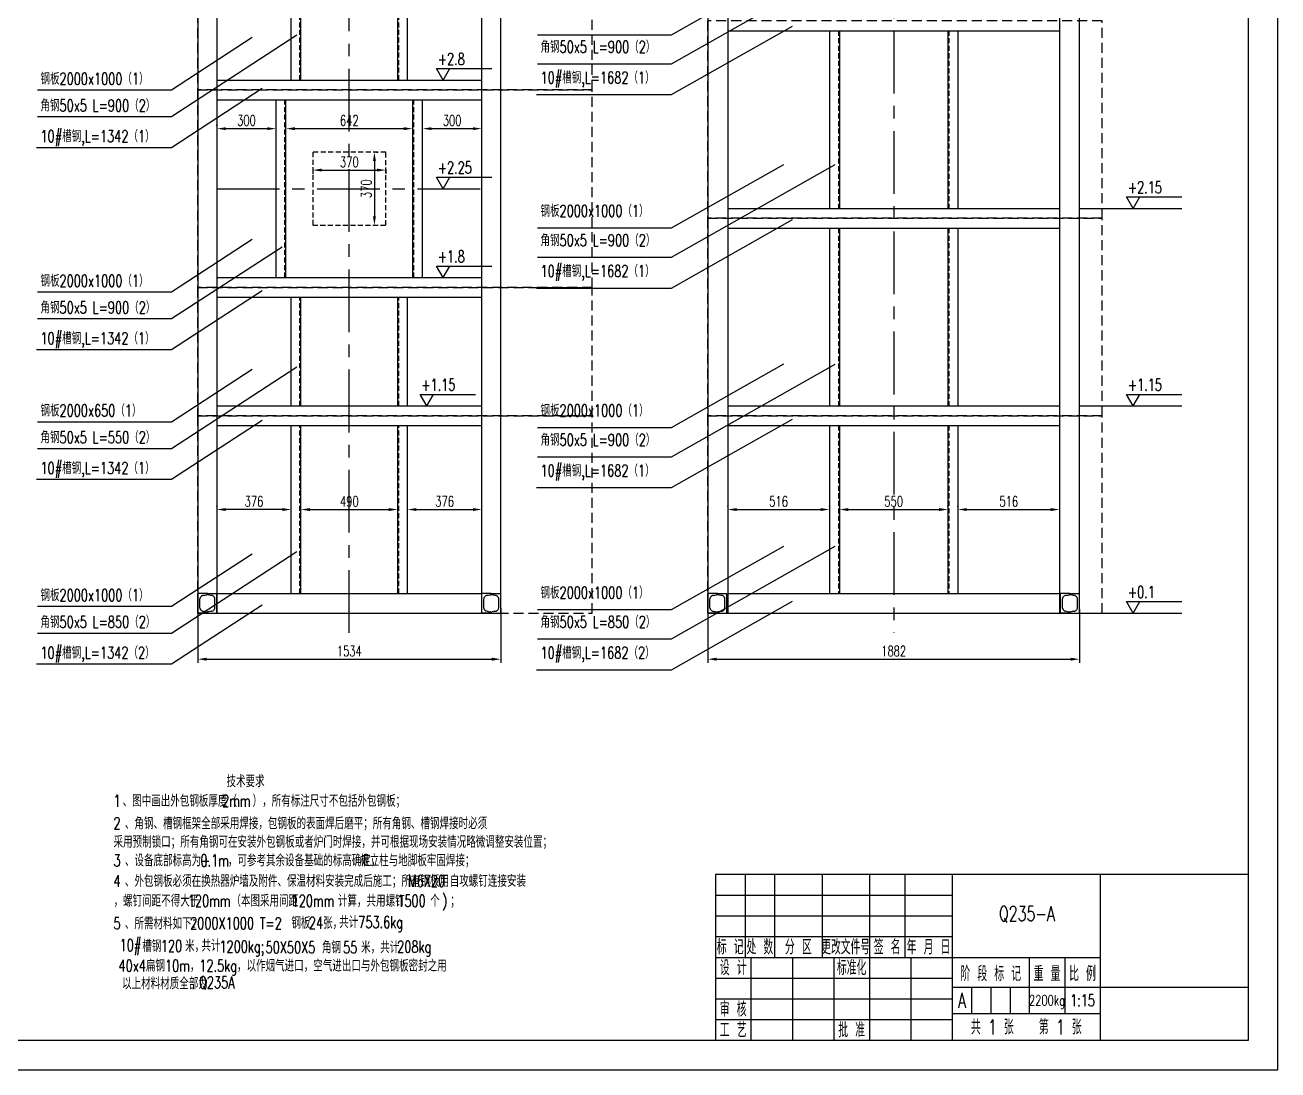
# Model space of a CAD drawing. Extents: x 27542 to 56237, y 49523 to 60382.
# Drawn here: x 49889 to 56237, y 49523 to 54815 of the extents above; entities that cross this region are included whole.
import ezdxf
from ezdxf.enums import TextEntityAlignment as Align

# ---------------------------------------------------------------- set-up
doc = ezdxf.new("R2010")
doc.units = 0
doc.header["$LTSCALE"] = 2
doc.header["$PDMODE"] = 2
doc.linetypes.add('CENTER', pattern=[50.8, 31.75, -6.35, 6.35, -6.35])
doc.linetypes.add('DASHED', pattern=[19.05, 12.7, -6.35])
doc.layers.get('0').update_dxf_attribs({"linetype": 'CONTINUOUS'})
doc.layers.get('DEFPOINTS').update_dxf_attribs({"linetype": 'CONTINUOUS'})
for name, color, linetype in [('2虚线', 2, 'DASHED'), ('3中心线', 1, 'CENTER'), ('5文字标注', 4, 'CONTINUOUS'), ('6剖面线', 6, 'CONTINUOUS'), ('钢板', 5, 'DASHED')]:
    doc.layers.add(name, color=color, linetype=linetype)
doc.styles.add('ABO', font='simplex.shx', dxfattribs={"width": 0.7, "bigfont": 'hzdx.shx'})
doc.dimstyles.new('1-15', dxfattribs={"dimscale": 15, "dimtxt": 3.5, "dimasz": 3, "dimexe": 1.25, "dimexo": 1, "dimgap": 1, "dimtad": 1, "dimdec": 1, "dimdsep": 46, "dimtxsty": 'ABO', "dimcen": 2.5, "dimadec": 1, "dimazin": 0, "dimtfac": 1, "dimtdec": 1, "dimtmove": 0, "dimatfit": 3, "dimfxl": 0, "dimarcsym": 0})

# ---------------------------------------------------------------- blocks, each defined once
blk = doc.blocks.new('*D160')
at = {"layer": '5文字标注', "color": 0, "lineweight": -2}
for p, q in [((50765.3, 51854.4), (50765.3, 51584.3)), ((52299.3, 51861.6), (52299.3, 51584.3)), ((50810.3, 51603.1), (52254.3, 51603.1))]:
    blk.add_line(p, q, dxfattribs=at)
at = {"layer": '5文字标注', "color": 0}
for points in [[(50810.3, 51610.6), (50810.3, 51595.6), (50765.3, 51603.1)], [(52254.3, 51610.6), (52254.3, 51595.6), (52299.3, 51603.1)]]:
    blk.add_solid(points, dxfattribs=at)
at = {"layer": 'DEFPOINTS', "color": 0}
for p in [(50765.3, 51869.4), (52299.3, 51876.6), (52299.3, 51603.1)]:
    blk.add_point(p, dxfattribs=at)
at = {"layer": '5文字标注', "color": 0, "insert": (51532.3, 51644.3), "char_height": 52.5, "attachment_point": 5, "style": 'ABO'}
blk.add_mtext('1534', dxfattribs=at)
blk = doc.blocks.new('*D161')
at = {"layer": '5文字标注', "color": 0, "lineweight": -2}
for p, q in [((50861.3, 52376.1), (50861.3, 52379.8)), ((51237.3, 52376.1), (51237.3, 52379.8)), ((51192.3, 52361.1), (50906.3, 52361.1))]:
    blk.add_line(p, q, dxfattribs=at)
at = {"layer": '5文字标注', "color": 0}
for points in [[(50906.3, 52368.6), (50906.3, 52353.6), (50861.3, 52361.1)], [(51192.3, 52368.6), (51192.3, 52353.6), (51237.3, 52361.1)]]:
    blk.add_solid(points, dxfattribs=at)
at = {"layer": 'DEFPOINTS', "color": 0}
for p in [(50861.3, 52361.1), (50861.3, 52361.1), (51237.3, 52361.1)]:
    blk.add_point(p, dxfattribs=at)
at = {"layer": '5文字标注', "color": 0, "insert": (51049.3, 52402.3), "char_height": 52.5, "attachment_point": 5, "style": 'ABO'}
blk.add_mtext('376', dxfattribs=at)
blk = doc.blocks.new('*D162')
at = {"layer": '5文字标注', "color": 0, "lineweight": -2}
for p, q in [((51287.3, 52376.1), (51287.3, 52379.8)), ((51777.3, 52376.1), (51777.3, 52379.8)), ((51332.3, 52361.1), (51732.3, 52361.1))]:
    blk.add_line(p, q, dxfattribs=at)
at = {"layer": '5文字标注', "color": 0}
for points in [[(51332.3, 52368.6), (51332.3, 52353.6), (51287.3, 52361.1)], [(51732.3, 52368.6), (51732.3, 52353.6), (51777.3, 52361.1)]]:
    blk.add_solid(points, dxfattribs=at)
at = {"layer": 'DEFPOINTS', "color": 0}
for p in [(51287.3, 52361.1), (51777.3, 52361.1), (51777.3, 52361.1)]:
    blk.add_point(p, dxfattribs=at)
at = {"layer": '5文字标注', "color": 0, "insert": (51532.3, 52402.3), "char_height": 52.5, "attachment_point": 5, "style": 'ABO'}
blk.add_mtext('490', dxfattribs=at)
blk = doc.blocks.new('*D163')
at = {"layer": '5文字标注', "color": 0, "lineweight": -2}
for p, q in [((51827.3, 52376.1), (51827.3, 52379.8)), ((52203.3, 52376.1), (52203.3, 52379.8)), ((51872.3, 52361.1), (52158.3, 52361.1))]:
    blk.add_line(p, q, dxfattribs=at)
at = {"layer": '5文字标注', "color": 0}
for points in [[(51872.3, 52368.6), (51872.3, 52353.6), (51827.3, 52361.1)], [(52158.3, 52368.6), (52158.3, 52353.6), (52203.3, 52361.1)]]:
    blk.add_solid(points, dxfattribs=at)
at = {"layer": 'DEFPOINTS', "color": 0}
for p in [(51827.3, 52361.1), (52203.3, 52361.1), (52203.3, 52361.1)]:
    blk.add_point(p, dxfattribs=at)
at = {"layer": '5文字标注', "color": 0, "insert": (52015.3, 52402.3), "char_height": 52.5, "attachment_point": 5, "style": 'ABO'}
blk.add_mtext('376', dxfattribs=at)
blk = doc.blocks.new('*D164')
at = {"layer": '5文字标注', "color": 0, "lineweight": -2}
for p, q in [((50861.3, 54305.2), (50861.3, 54309)), ((50906.3, 54290.2), (51116.3, 54290.2)), ((51161.3, 54305.2), (51161.3, 54309))]:
    blk.add_line(p, q, dxfattribs=at)
at = {"layer": '5文字标注', "color": 0}
for points in [[(50906.3, 54297.7), (50906.3, 54282.7), (50861.3, 54290.2)], [(51116.3, 54297.7), (51116.3, 54282.7), (51161.3, 54290.2)]]:
    blk.add_solid(points, dxfattribs=at)
at = {"layer": 'DEFPOINTS', "color": 0}
for p in [(50861.3, 54290.2), (51161.3, 54290.2), (51161.3, 54290.2)]:
    blk.add_point(p, dxfattribs=at)
at = {"layer": '5文字标注', "color": 0, "insert": (51011.3, 54331.5), "char_height": 52.5, "attachment_point": 5, "style": 'ABO'}
blk.add_mtext('300', dxfattribs=at)
blk = doc.blocks.new('*D165')
at = {"layer": '5文字标注', "color": 0, "lineweight": -2}
for p, q in [((51211.3, 54305.2), (51211.3, 54309)), ((51256.3, 54290.2), (51808.3, 54290.2)), ((51853.3, 54305.2), (51853.3, 54309))]:
    blk.add_line(p, q, dxfattribs=at)
at = {"layer": '5文字标注', "color": 0}
for points in [[(51256.3, 54297.7), (51256.3, 54282.7), (51211.3, 54290.2)], [(51808.3, 54297.7), (51808.3, 54282.7), (51853.3, 54290.2)]]:
    blk.add_solid(points, dxfattribs=at)
at = {"layer": 'DEFPOINTS', "color": 0}
for p in [(51211.3, 54290.2), (51853.3, 54290.2), (51853.3, 54290.2)]:
    blk.add_point(p, dxfattribs=at)
at = {"layer": '5文字标注', "color": 0, "insert": (51532.3, 54331.5), "char_height": 52.5, "attachment_point": 5, "style": 'ABO'}
blk.add_mtext('642', dxfattribs=at)
blk = doc.blocks.new('*D166')
at = {"layer": '5文字标注', "color": 0, "lineweight": -2}
for p, q in [((51903.3, 54305.2), (51903.3, 54309)), ((51948.3, 54290.2), (52158.3, 54290.2)), ((52203.3, 54305.2), (52203.3, 54309))]:
    blk.add_line(p, q, dxfattribs=at)
at = {"layer": '5文字标注', "color": 0}
for points in [[(51948.3, 54297.7), (51948.3, 54282.7), (51903.3, 54290.2)], [(52158.3, 54297.7), (52158.3, 54282.7), (52203.3, 54290.2)]]:
    blk.add_solid(points, dxfattribs=at)
at = {"layer": 'DEFPOINTS', "color": 0}
for p in [(51903.3, 54290.2), (52203.3, 54290.2), (52203.3, 54290.2)]:
    blk.add_point(p, dxfattribs=at)
at = {"layer": '5文字标注', "color": 0, "insert": (52053.3, 54331.5), "char_height": 52.5, "attachment_point": 5, "style": 'ABO'}
blk.add_mtext('300', dxfattribs=at)
blk = doc.blocks.new('*D167')
at = {"layer": '5文字标注', "color": 0, "lineweight": -2}
for p, q in [((53349.3, 51848.5), (53349.3, 51584.3)), ((55231.3, 51856.2), (55231.3, 51584.3)), ((53394.3, 51603.1), (55186.3, 51603.1))]:
    blk.add_line(p, q, dxfattribs=at)
at = {"layer": '5文字标注', "color": 0}
for points in [[(53394.3, 51610.6), (53394.3, 51595.6), (53349.3, 51603.1)], [(55186.3, 51610.6), (55186.3, 51595.6), (55231.3, 51603.1)]]:
    blk.add_solid(points, dxfattribs=at)
at = {"layer": 'DEFPOINTS', "color": 0}
for p in [(53349.3, 51863.5), (55231.3, 51871.2), (55231.3, 51603.1)]:
    blk.add_point(p, dxfattribs=at)
at = {"layer": '5文字标注', "color": 0, "insert": (54290.3, 51644.3), "char_height": 52.5, "attachment_point": 5, "style": 'ABO'}
blk.add_mtext('1882', dxfattribs=at)
blk = doc.blocks.new('*D173')
at = {"layer": '5文字标注', "color": 0, "lineweight": -2}
for p, q in [((53449.3, 52376.1), (53449.3, 52379.8)), ((53965.3, 52376.1), (53965.3, 52379.8)), ((53494.3, 52361.1), (53920.3, 52361.1))]:
    blk.add_line(p, q, dxfattribs=at)
at = {"layer": '5文字标注', "color": 0}
for points in [[(53494.3, 52368.6), (53494.3, 52353.6), (53449.3, 52361.1)], [(53920.3, 52368.6), (53920.3, 52353.6), (53965.3, 52361.1)]]:
    blk.add_solid(points, dxfattribs=at)
at = {"layer": 'DEFPOINTS', "color": 0}
for p in [(53449.3, 52361.1), (53965.3, 52361.1), (53965.3, 52361.1)]:
    blk.add_point(p, dxfattribs=at)
at = {"layer": '5文字标注', "color": 0, "insert": (53707.3, 52402.3), "char_height": 52.5, "attachment_point": 5, "style": 'ABO'}
blk.add_mtext('516', dxfattribs=at)
blk = doc.blocks.new('*D174')
at = {"layer": '5文字标注', "color": 0, "lineweight": -2}
for p, q in [((54015.3, 52376.1), (54015.3, 52379.8)), ((54565.3, 52376.1), (54565.3, 52379.8)), ((54060.3, 52361.1), (54520.3, 52361.1))]:
    blk.add_line(p, q, dxfattribs=at)
at = {"layer": '5文字标注', "color": 0}
for points in [[(54060.3, 52368.6), (54060.3, 52353.6), (54015.3, 52361.1)], [(54520.3, 52368.6), (54520.3, 52353.6), (54565.3, 52361.1)]]:
    blk.add_solid(points, dxfattribs=at)
at = {"layer": 'DEFPOINTS', "color": 0}
for p in [(54015.3, 52361.1), (54565.3, 52361.1), (54565.3, 52361.1)]:
    blk.add_point(p, dxfattribs=at)
at = {"layer": '5文字标注', "color": 0, "insert": (54290.3, 52402.3), "char_height": 52.5, "attachment_point": 5, "style": 'ABO'}
blk.add_mtext('550', dxfattribs=at)
blk = doc.blocks.new('*D175')
at = {"layer": '5文字标注', "color": 0, "lineweight": -2}
for p, q in [((54615.3, 52376.1), (54615.3, 52379.8)), ((55131.3, 52376.1), (55131.3, 52379.8)), ((54660.3, 52361.1), (55086.3, 52361.1))]:
    blk.add_line(p, q, dxfattribs=at)
at = {"layer": '5文字标注', "color": 0}
for points in [[(54660.3, 52368.6), (54660.3, 52353.6), (54615.3, 52361.1)], [(55086.3, 52368.6), (55086.3, 52353.6), (55131.3, 52361.1)]]:
    blk.add_solid(points, dxfattribs=at)
at = {"layer": 'DEFPOINTS', "color": 0}
for p in [(54615.3, 52361.1), (55131.3, 52361.1), (55131.3, 52361.1)]:
    blk.add_point(p, dxfattribs=at)
at = {"layer": '5文字标注', "color": 0, "insert": (54873.3, 52402.3), "char_height": 52.5, "attachment_point": 5, "style": 'ABO'}
blk.add_mtext('516', dxfattribs=at)
blk = doc.blocks.new('*D194')
at = {"layer": '5文字标注', "color": 0, "lineweight": -2}
for p, q in [((51347.3, 54083.1), (51347.3, 54061.6)), ((51392.3, 54080.4), (51672.3, 54080.4)), ((51717.3, 54083.1), (51717.3, 54061.6))]:
    blk.add_line(p, q, dxfattribs=at)
at = {"layer": '5文字标注', "color": 0}
for points in [[(51392.3, 54087.9), (51392.3, 54072.9), (51347.3, 54080.4)], [(51672.3, 54087.9), (51672.3, 54072.9), (51717.3, 54080.4)]]:
    blk.add_solid(points, dxfattribs=at)
at = {"layer": 'DEFPOINTS', "color": 0}
for p in [(51347.3, 54098.1), (51717.3, 54098.1), (51717.3, 54080.4)]:
    blk.add_point(p, dxfattribs=at)
at = {"layer": '5文字标注', "color": 0, "insert": (51532.3, 54121.6), "char_height": 52.5, "attachment_point": 5, "style": 'ABO'}
blk.add_mtext('370', dxfattribs=at)
blk = doc.blocks.new('*D195')
at = {"layer": '5文字标注', "color": 0, "lineweight": -2}
for p, q in [((51669.5, 54171.1), (51678.1, 54171.1)), ((51659.4, 54126.1), (51659.4, 53846.1)), ((51669.5, 53801.1), (51678.1, 53801.1))]:
    blk.add_line(p, q, dxfattribs=at)
at = {"layer": '5文字标注', "color": 0}
for points in [[(51651.9, 54126.1), (51666.9, 54126.1), (51659.4, 54171.1)], [(51651.9, 53846.1), (51666.9, 53846.1), (51659.4, 53801.1)]]:
    blk.add_solid(points, dxfattribs=at)
at = {"layer": 'DEFPOINTS', "color": 0}
for p in [(51654.5, 54171.1), (51654.5, 53801.1), (51659.4, 53801.1)]:
    blk.add_point(p, dxfattribs=at)
at = {"layer": '5文字标注', "color": 0, "insert": (51618.1, 53986.1), "char_height": 52.5, "attachment_point": 5, "rotation": 90, "style": 'ABO'}
blk.add_mtext('370', dxfattribs=at)

msp = doc.modelspace()

# ---------------------------------------------------------------- linework, layer by layer
for p, q in [((50765.31339, 57734.09353), (50765.31339, 51836.09353)), ((50861.31339, 57734.09353), (50861.31339, 51836.09353)), ((52203.31339, 51836.09353), (52203.31339, 57734.09353)), ((52299.31339, 51836.09353), (52299.31339, 57734.09353)), ((53349.31337, 57734.09353), (53349.31337, 51836.09353)), ((53449.31337, 57734.09353), (53449.31337, 51836.09353)), ((55131.31337, 51836.09353), (55131.31337, 57734.09353)), ((55231.31337, 51836.09353), (55231.31337, 57734.09353)), ((51237.31339, 54536.09353), (51237.31339, 55436.09353)), ((51287.31339, 54536.09353), (51287.31339, 55436.09353)), ((51777.31339, 54536.09353), (51777.31339, 55436.09353)), ((51827.31339, 54536.09353), (51827.31339, 55436.09353)), ((53449.31337, 54786.09353), (55131.31337, 54786.09353)), ((53965.31337, 54786.09353), (53965.31337, 53886.09353)), ((54015.31337, 54786.09353), (54015.31337, 53886.09353)), ((54565.31337, 54786.09353), (54565.31337, 53886.09353)), ((54615.31337, 54786.09353), (54615.31337, 53886.09353)), ((50861.31339, 54536.09353), (52203.31339, 54536.09353)), ((50861.31339, 54436.09353), (52203.31339, 54436.09353)), ((51161.31339, 53536.09353), (51161.31339, 54436.09353)), ((51211.31339, 53536.09353), (51211.31339, 54436.09353)), ((51853.31339, 53536.09353), (51853.31339, 54436.09353)), ((51903.31339, 53536.09353), (51903.31339, 54436.09353)), ((53449.31337, 53886.09353), (55131.31337, 53886.09353)), ((53449.31337, 53786.09353), (55131.31337, 53786.09353)), ((53965.31337, 53786.09353), (53965.31337, 52886.09353)), ((54015.31337, 53786.09353), (54015.31337, 52886.09353)), ((54565.31337, 53786.09353), (54565.31337, 52886.09353)), ((54615.31337, 53786.09353), (54615.31337, 52886.09353)), ((50861.31339, 53536.09353), (52203.31339, 53536.09353)), ((50861.31339, 53436.09353), (52203.31339, 53436.09353)), ((51237.31339, 52886.09353), (51237.31339, 53436.09353)), ((51287.31339, 52886.09353), (51287.31339, 53436.09353)), ((51777.31339, 52886.09353), (51777.31339, 53436.09353)), ((51827.31339, 52886.09353), (51827.31339, 53436.09353)), ((50861.31339, 52886.09353), (52203.31339, 52886.09353)), ((53449.31337, 52886.09353), (55131.31337, 52886.09353)), ((50861.31339, 52786.09353), (52203.31339, 52786.09353)), ((51237.31339, 51936.09353), (51237.31339, 52786.09353)), ((51287.31339, 51936.09353), (51287.31339, 52786.09353)), ((51777.31339, 51936.09353), (51777.31339, 52786.09353)), ((51827.31339, 51936.09353), (51827.31339, 52786.09353)), ((53449.31337, 52786.09353), (55131.31337, 52786.09353)), ((53965.31337, 52786.09353), (53965.31337, 51936.09353)), ((54015.31337, 52786.09353), (54015.31337, 51936.09353)), ((54565.31337, 52786.09353), (54565.31337, 51936.09353)), ((54615.31337, 52786.09353), (54615.31337, 51936.09353)), ((50861.31339, 51936.09353), (52203.31339, 51936.09353)), ((53449.31337, 51936.09353), (55131.31337, 51936.09353)), ((50765.31339, 51836.09353), (52299.31339, 51836.09353)), ((53349.31337, 51836.09353), (55231.31337, 51836.09353)), ((53387.19139, 50512.76865), (53387.19139, 49672.76865)), ((53387.19139, 50512.76865), (53387.19139, 49672.76865)), ((56087.19139, 50512.76865), (53387.19139, 50512.76865)), ((56087.19139, 49672.76865), (56087.19139, 50512.76865)), ((53387.19139, 50092.76865), (55337.19139, 50092.76865)), ((53387.19139, 49672.76865), (56087.19139, 49672.76865))]:
    msp.add_line(p, q)
msp.add_lwpolyline([(43997.19139, 49672.76865), (56087.19139, 49672.76865), (56087.19139, 58282.76865), (43997.19139, 58282.76865)], close=True)
at = {"layer": '2虚线'}
for p, q in [((51282.31339, 54536.09353), (51282.31339, 55436.09353)), ((51782.31339, 54536.09353), (51782.31339, 55436.09353)), ((54010.31337, 54786.09353), (54010.31337, 53886.09353)), ((54570.31337, 54786.09353), (54570.31337, 53886.09353)), ((51206.31339, 53536.09353), (51206.31339, 54436.09353)), ((51858.31339, 53536.09353), (51858.31339, 54436.09353)), ((54010.31337, 53786.09353), (54010.31337, 52886.09353)), ((54570.31337, 53786.09353), (54570.31337, 52886.09353)), ((51282.31339, 52886.09353), (51282.31339, 53436.09353)), ((51782.31339, 52886.09353), (51782.31339, 53436.09353)), ((51282.31339, 51936.09353), (51282.31339, 52786.09353)), ((51782.31339, 51936.09353), (51782.31339, 52786.09353)), ((54010.31337, 52786.09353), (54010.31337, 51936.09353)), ((54570.31337, 52786.09353), (54570.31337, 51936.09353))]:
    msp.add_line(p, q, dxfattribs=at)
at = {"layer": '2虚线', "ltscale": 0.1}
for p, q in [((50765.31339, 51836.09353), (50765.31339, 51936.09353)), ((50813.31339, 51936.09353), (50765.31339, 51936.09353)), ((50795.31339, 51926.09353), (50808.31339, 51929.09353)), ((50813.31339, 51936.09353), (50861.31339, 51936.09353)), ((50813.31339, 51934.09353), (50813.31339, 51936.09353)), ((50813.31339, 51934.09353), (50813.31339, 51936.09353)), ((50831.31339, 51926.09353), (50818.31339, 51929.09353)), ((50861.31339, 51836.09353), (50861.31339, 51936.09353)), ((52251.31339, 51936.09353), (52203.31339, 51936.09353)), ((52203.31339, 51836.09353), (52203.31339, 51936.09353)), ((52233.31339, 51926.09353), (52246.31339, 51929.09353)), ((52251.31339, 51934.09353), (52251.31339, 51936.09353)), ((52251.31339, 51934.09353), (52251.31339, 51936.09353)), ((52251.31339, 51936.09353), (52299.31339, 51936.09353)), ((52269.31339, 51926.09353), (52256.31339, 51929.09353)), ((52299.31339, 51836.09353), (52299.31339, 51936.09353)), ((53397.31337, 51936.09353), (53349.31337, 51936.09353)), ((53349.31337, 51836.09353), (53349.31337, 51936.09353)), ((53379.31337, 51926.09353), (53392.31337, 51929.09353)), ((53397.31337, 51934.09353), (53397.31337, 51936.09353)), ((53397.31337, 51934.09353), (53397.31337, 51936.09353)), ((53397.31337, 51936.09353), (53445.31337, 51936.09353)), ((53415.31337, 51926.09353), (53402.31337, 51929.09353)), ((53445.31337, 51836.09353), (53445.31337, 51936.09353)), ((55135.31337, 51836.09353), (55135.31337, 51936.09353)), ((55183.31337, 51936.09353), (55135.31337, 51936.09353)), ((55165.31337, 51926.09353), (55178.31337, 51929.09353)), ((55183.31337, 51936.09353), (55231.31337, 51936.09353)), ((55183.31337, 51934.09353), (55183.31337, 51936.09353)), ((55183.31337, 51934.09353), (55183.31337, 51936.09353)), ((55201.31337, 51926.09353), (55188.31337, 51929.09353)), ((55231.31337, 51836.09353), (55231.31337, 51936.09353)), ((50775.31339, 51861.09353), (50775.31339, 51911.09353)), ((50851.31339, 51861.09353), (50851.31339, 51911.09353)), ((52213.31339, 51861.09353), (52213.31339, 51911.09353)), ((52289.31339, 51861.09353), (52289.31339, 51911.09353)), ((53359.31337, 51861.09353), (53359.31337, 51911.09353)), ((53435.31337, 51861.09353), (53435.31337, 51911.09353)), ((55145.31337, 51861.09353), (55145.31337, 51911.09353)), ((55221.31337, 51861.09353), (55221.31337, 51911.09353)), ((50813.31339, 51836.09353), (50765.31339, 51836.09353)), ((50795.31339, 51846.09353), (50808.31339, 51843.09353)), ((50813.31339, 51836.09353), (50813.31339, 51838.09353)), ((50813.31339, 51836.09353), (50813.31339, 51838.09353)), ((50813.31339, 51836.09353), (50861.31339, 51836.09353)), ((50831.31339, 51846.09353), (50818.31339, 51843.09353)), ((52251.31339, 51836.09353), (52203.31339, 51836.09353)), ((52233.31339, 51846.09353), (52246.31339, 51843.09353)), ((52251.31339, 51836.09353), (52251.31339, 51838.09353)), ((52251.31339, 51836.09353), (52251.31339, 51838.09353)), ((52251.31339, 51836.09353), (52299.31339, 51836.09353)), ((52269.31339, 51846.09353), (52256.31339, 51843.09353)), ((53397.31337, 51836.09353), (53349.31337, 51836.09353)), ((53379.31337, 51846.09353), (53392.31337, 51843.09353)), ((53397.31337, 51836.09353), (53397.31337, 51838.09353)), ((53397.31337, 51836.09353), (53397.31337, 51838.09353)), ((53397.31337, 51836.09353), (53445.31337, 51836.09353)), ((53415.31337, 51846.09353), (53402.31337, 51843.09353)), ((55183.31337, 51836.09353), (55135.31337, 51836.09353)), ((55165.31337, 51846.09353), (55178.31337, 51843.09353)), ((55183.31337, 51836.09353), (55183.31337, 51838.09353)), ((55183.31337, 51836.09353), (55183.31337, 51838.09353)), ((55183.31337, 51836.09353), (55231.31337, 51836.09353)), ((55201.31337, 51846.09353), (55188.31337, 51843.09353))]:
    msp.add_line(p, q, dxfattribs=at)
at = {"layer": '2虚线'}
msp.add_lwpolyline([(51347.31339, 53801.09353), (51717.31339, 53801.09353), (51717.31339, 54171.09353), (51347.31339, 54171.09353)], close=True, dxfattribs=at)
at = {"layer": '2虚线', "ltscale": 0.1}
for centre, radius, start, end in [((50794.66478, 51906.125), 19.97906, 88.139617624, 165.600177668), ((50808.31339, 51934.09353), 5, 270, 0), ((50818.31339, 51934.09353), 5, 180, 270), ((50831.96199, 51906.125), 19.97906, 14.399822332, 91.860382376), ((52232.66478, 51906.125), 19.97906, 88.139617624, 165.600177668), ((52246.31339, 51934.09353), 5, 270, 0), ((52256.31339, 51934.09353), 5, 180, 270), ((52269.96199, 51906.125), 19.97906, 14.399822332, 91.860382376), ((53378.66477, 51906.125), 19.97906, 88.139617624, 165.600177668), ((53392.31337, 51934.09353), 5, 270, 0), ((53402.31337, 51934.09353), 5, 180, 270), ((53415.96197, 51906.125), 19.97906, 14.399822332, 91.860382376), ((55164.66477, 51906.125), 19.97906, 88.139617624, 165.600177668), ((55178.31337, 51934.09353), 5, 270, 0), ((55188.31337, 51934.09353), 5, 180, 270), ((55201.96197, 51906.125), 19.97906, 14.399822332, 91.860382376), ((50794.66478, 51866.06206), 19.97906, 194.399822332, 271.860382376), ((50808.31339, 51838.09353), 5, 0, 90), ((50818.31339, 51838.09353), 5, 90, 180), ((50831.96199, 51866.06206), 19.97906, 268.139617624, 345.600177668), ((52232.66478, 51866.06206), 19.97906, 194.399822332, 271.860382376), ((52246.31339, 51838.09353), 5, 0, 90), ((52256.31339, 51838.09353), 5, 90, 180), ((52269.96199, 51866.06206), 19.97906, 268.139617624, 345.600177668), ((53378.66477, 51866.06206), 19.97906, 194.399822332, 271.860382376), ((53392.31337, 51838.09353), 5, 0, 90), ((53402.31337, 51838.09353), 5, 90, 180), ((53415.96197, 51866.06206), 19.97906, 268.139617624, 345.600177668), ((55164.66477, 51866.06206), 19.97906, 194.399822332, 271.860382376), ((55178.31337, 51838.09353), 5, 0, 90), ((55188.31337, 51838.09353), 5, 90, 180), ((55201.96197, 51866.06206), 19.97906, 268.139617624, 345.600177668)]:
    msp.add_arc(centre, radius, start, end, dxfattribs=at)
at = {"layer": '3中心线', "ltscale": 5}
for p, q in [((51532.31339, 51736.09353), (51532.31339, 57834.09353)), ((54290.31337, 57834.09353), (54290.31337, 51736.09353)), ((50861.31339, 53986.09353), (52203.31339, 53986.09353))]:
    msp.add_line(p, q, dxfattribs=at)
at = {"layer": '5文字标注'}
for p, q in [((53164.34106, 54765.65128), (53907.45843, 55185.98446)), ((53164.34106, 54618.61456), (54011.90728, 55098.02766)), ((53164.34106, 54462.82791), (53776.89737, 54809.31119)), ((50630.89542, 54351.34502), (51266.97907, 54764.75362)), ((52485.0535, 54765.65128), (53164.34106, 54765.65128)), ((52485.0535, 54618.61456), (53164.34106, 54618.61456)), ((50630.89542, 54195.55837), (51090.90012, 54494.52832)), ((52480.90248, 54462.82791), (53164.34106, 54462.82791)), ((49951.60786, 54351.34502), (50630.89542, 54351.34502)), ((49947.45684, 54195.55837), (50630.89542, 54195.55837)), ((53164.34106, 53638.87148), (53994.49914, 54108.43793)), ((53164.34106, 53483.08483), (53776.89737, 53829.5681)), ((50630.89542, 53327.90076), (51191.51667, 53692.26422)), ((52485.0535, 53638.87148), (53164.34106, 53638.87148)), ((50630.89542, 53172.11411), (51090.90012, 53471.08406)), ((52480.90248, 53483.08483), (53164.34106, 53483.08483)), ((49951.60786, 53327.90076), (50630.89542, 53327.90076)), ((49947.45684, 53172.11411), (50630.89542, 53172.11411)), ((50630.89542, 52670.65421), (51266.97907, 53084.06281)), ((53164.34106, 52628.14423), (53994.49914, 53097.71067)), ((50630.89542, 52514.86756), (51090.90012, 52813.83752)), ((53164.34106, 52472.35758), (53776.89737, 52818.84085)), ((49951.60786, 52670.65421), (50630.89542, 52670.65421)), ((52485.0535, 52628.14423), (53164.34106, 52628.14423)), ((49947.45684, 52514.86756), (50630.89542, 52514.86756)), ((52480.90248, 52472.35758), (53164.34106, 52472.35758)), ((50630.89542, 51735.41076), (51266.97907, 52148.81936)), ((53164.34106, 51705.68124), (53994.49914, 52175.24769)), ((50630.89542, 51579.62411), (51090.90012, 51878.59406)), ((53164.34106, 51549.89459), (53776.89737, 51896.37786)), ((49951.60786, 51735.41076), (50630.89542, 51735.41076)), ((52485.0535, 51705.68124), (53164.34106, 51705.68124)), ((49947.45684, 51579.62411), (50630.89542, 51579.62411)), ((52480.90248, 51549.89459), (53164.34106, 51549.89459)), ((53537.19139, 50512.76865), (53537.19139, 50092.76865)), ((53687.19139, 50512.76865), (53687.19139, 50092.76865)), ((53927.19139, 50512.76865), (53927.19139, 50092.76865)), ((54167.19139, 50512.76865), (54167.19139, 49672.76865)), ((54347.19139, 50512.76865), (54347.19139, 50092.76865)), ((54587.19139, 50512.76865), (54587.19139, 49672.76865)), ((55337.19139, 50512.76865), (55337.19139, 49672.76865)), ((53387.19139, 50407.76865), (54587.19139, 50407.76865)), ((53387.19139, 50302.76865), (54587.19139, 50302.76865)), ((53387.19139, 50197.76865), (54587.19139, 50197.76865)), ((53387.19139, 50092.76865), (55337.19139, 50092.76865)), ((53567.19139, 50092.76865), (53567.19139, 49672.76865)), ((53777.19139, 50092.76865), (53777.19139, 49672.76865)), ((53987.19139, 50092.76865), (53987.19139, 49672.76865)), ((54377.19139, 50092.76865), (54377.19139, 49672.76865)), ((54977.19139, 50092.76865), (54977.19139, 49807.76865)), ((55157.19139, 50092.76865), (55157.19139, 49807.76865)), ((53387.19139, 49987.76865), (54587.19139, 49987.76865)), ((54587.19139, 49942.76865), (56087.19139, 49942.76865)), ((54684.69139, 49942.76865), (54684.69139, 49807.76865)), ((54782.19139, 49942.76865), (54782.19139, 49807.76865)), ((54879.69139, 49942.76865), (54879.69139, 49807.76865)), ((53387.19139, 49882.76865), (54587.19139, 49882.76865)), ((53387.19139, 49777.76865), (54587.19139, 49777.76865)), ((54587.19139, 49807.76865), (55337.19139, 49807.76865))]:
    msp.add_line(p, q, dxfattribs=at)
at = {"layer": '5文字标注', "ltscale": 0.1}
for p, q in [((51974.11517, 54594.55024), (52254.26895, 54594.55024)), ((52007.86517, 54536.09353), (51974.11517, 54594.55024)), ((52007.86517, 54536.09353), (52041.61517, 54594.55024)), ((52007.86517, 53986.09353), (51974.11517, 54044.55024)), ((51974.11517, 54044.55024), (52254.26895, 54044.55024)), ((52007.86517, 53986.09353), (52041.61517, 54044.55024)), ((55504.41004, 53886.09353), (55470.66004, 53944.55024)), ((55470.66004, 53944.55024), (55750.81381, 53944.55024)), ((55504.41004, 53886.09353), (55538.16004, 53944.55024)), ((55231.31337, 53886.09353), (55750.81381, 53886.09353)), ((51974.11517, 53594.55024), (52254.26895, 53594.55024)), ((52007.86517, 53536.09353), (51974.11517, 53594.55024)), ((52007.86517, 53536.09353), (52041.61517, 53594.55024)), ((51924.41514, 52886.09353), (51890.66514, 52944.55024)), ((51890.66514, 52944.55024), (52170.81892, 52944.55024)), ((51924.41514, 52886.09353), (51958.16514, 52944.55024)), ((55470.66004, 52944.55024), (55750.81381, 52944.55024)), ((55504.41004, 52886.09353), (55470.66004, 52944.55024)), ((55504.41004, 52886.09353), (55538.16004, 52944.55024)), ((55231.31337, 52886.09353), (55750.81381, 52886.09353)), ((55504.41004, 51836.09353), (55470.66004, 51894.55024)), ((55470.66004, 51894.55024), (55750.81381, 51894.55024)), ((55504.41004, 51836.09353), (55538.16004, 51894.55024)), ((55231.31337, 51836.09353), (55750.81381, 51836.09353))]:
    msp.add_line(p, q, dxfattribs=at)
at = {"layer": '5文字标注'}
msp.add_lwpolyline([(43622.19139, 49522.76865), (56237.19139, 49522.76865), (56237.19139, 58432.76865), (43622.19139, 58432.76865)], close=True, dxfattribs=at)
at = {"layer": '6剖面线'}
for p, q in [((50630.89542, 54486.83569), (51040.59185, 54753.10889)), ((49951.60786, 54486.83569), (50630.89542, 54486.83569)), ((53164.34106, 53787.38832), (53733.37701, 54109.25495)), ((52485.0535, 53787.38832), (53164.34106, 53787.38832)), ((50630.89542, 53463.39143), (51040.59185, 53729.66463)), ((49951.60786, 53463.39143), (50630.89542, 53463.39143)), ((50630.89542, 52806.14489), (51040.59185, 53072.41808)), ((53164.34106, 52776.66106), (53733.37701, 53098.5277)), ((49951.60786, 52806.14489), (50630.89542, 52806.14489)), ((52485.0535, 52776.66106), (53164.34106, 52776.66106)), ((50630.89542, 51870.90143), (51040.59185, 52137.17463)), ((53164.34106, 51854.19808), (53733.37701, 52176.06471)), ((49951.60786, 51870.90143), (50630.89542, 51870.90143)), ((52485.0535, 51854.19808), (53164.34106, 51854.19808))]:
    msp.add_line(p, q, dxfattribs=at)
at = {"layer": '钢板', "ltscale": 2}
for points in [[(50763.31339, 54486.09353), (52763.31339, 54486.09353), (52763.31339, 55486.09353), (50763.31339, 55486.09353)], [(53347.31337, 53836.09353), (55347.31337, 53836.09353), (55347.31337, 54836.09353), (53347.31337, 54836.09353)], [(50763.31339, 53486.09353), (52763.31339, 53486.09353), (52763.31339, 54486.09353), (50763.31339, 54486.09353)], [(53347.31337, 52836.09353), (55347.31337, 52836.09353), (55347.31337, 53836.09353), (53347.31337, 53836.09353)], [(50763.31339, 52836.09353), (52763.31339, 52836.09353), (52763.31339, 53486.09353), (50763.31339, 53486.09353)], [(50763.31339, 51836.09353), (52763.31339, 51836.09353), (52763.31339, 52836.09353), (50763.31339, 52836.09353)], [(53347.31337, 51836.09353), (55347.31337, 51836.09353), (55347.31337, 52836.09353), (53347.31337, 52836.09353)]]:
    msp.add_lwpolyline(points, close=True, dxfattribs=at)

# ---------------------------------------------------------------- texts
at = {"style": 'ABO'}
for s, height, width, p in [('Q235-A', 75, 0.7, (54965.28615, 50314.54802)), ('标 记', 75, 0.7, (53462.19139, 50145.26865)), ('处 数', 75, 0.7, (53612.19139, 50145.26865)), ('分 区', 75, 0.7, (53807.19139, 50145.26865)), ('更改文件号', 75, 0.6, (54046.95857, 50145.26865)), ('签 名', 75, 0.7, (54257.19139, 50145.26865)), ('年 月 日', 75, 0.7, (54467.19139, 50145.26865)), ('设 计', 75, 0.7, (53477.19139, 50040.26865)), ('标准化', 75, 0.7, (54077.19139, 50040.26865)), ('阶 段 标 记', 75, 0.7, (54782.19139, 50010.26865)), ('重 量', 75, 0.7, (55067.19139, 50010.26865)), ('比 例', 75, 0.7, (55247.19139, 50010.26865)), ('A', 75, 0.7, (54635.94139, 49875.26865)), ('2200kg', 52.5, 0.7, (55067.19139, 49875.26865)), ('1:15', 60, 0.7, (55247.19139, 49875.26865)), ('审 核', 75, 0.7, (53477.19139, 49830.26865)), ('工 艺', 75, 0.7, (53477.19139, 49725.26865)), ('批 准', 75, 0.7, (54077.19139, 49725.26865)), ('共 1 张   第 1 张', 75, 0.7, (54962.19139, 49740.26865))]:
    msp.add_text(s, height=height, dxfattribs=dict(at, width=width)).set_placement(p, align=Align.MIDDLE_CENTER)
at = {"layer": '5文字标注', "style": 'ABO', "width": 0.7}
for s, p in [('角钢50x5 L=900（2）', (52500.90512, 54674.59363)), ('+2.8', (51980.33258, 54613.13092)), ('10#槽钢,L=1682（1）', (52500.90512, 54518.80699)), ('角钢50x5 L=900（2）', (49967.45948, 54377.59457)), ('10#槽钢,L=1342（1）', (49967.45948, 54221.80792)), ('+2.25', (51980.33258, 54063.13092)), ('+2.15', (55476.87745, 53963.13092)), ('角钢50x5 L=900（2）', (52500.90512, 53694.85055)), ('+1.8', (51980.33258, 53613.13092)), ('10#槽钢,L=1682（1）', (52500.90512, 53539.0639)), ('角钢50x5 L=900（2）', (49967.45948, 53354.15031)), ('10#槽钢,L=1342（1）', (49967.45948, 53198.36367)), ('+1.15', (51896.88256, 52963.13092)), ('+1.15', (55476.87745, 52963.13092)), ('角钢50x5 L=550（2）', (49967.45948, 52696.90377)), ('角钢50x5 L=900（2）', (52500.90512, 52684.1233)), ('10#槽钢,L=1342（1）', (49967.45948, 52541.11712)), ('10#槽钢,L=1682（1）', (52500.90512, 52528.33665)), ('+0.1', (55476.87745, 51913.13092)), ('角钢50x5 L=850（2）', (49967.45948, 51761.66031)), ('角钢50x5 L=850（2）', (52500.90512, 51761.66031)), ('10#槽钢,L=1342（2）', (49967.45948, 51605.87366)), ('10#槽钢,L=1682（2）', (52500.90512, 51605.87366)), ('技术要求', (50909.97655, 50954.66708)), ('1', (50337.62096, 50855.70726)), ('、图中画出外包钢板厚度（', (50383.70096, 50855.70726)), ('2mm', (50887.78871, 50855.70726)), ('），所有标注尺寸不包括外包钢板；', (51042.22463, 50855.70726)), ('2', (50337.62096, 50741.77709)), ('、角钢、槽钢框架全部采用焊接，包钢板的表面焊后磨平；所有角钢、槽钢焊接时必须', (50395.22096, 50741.77709)), ('采用预制锁口；所有角钢可在安装外包钢板或者炉门时焊接，并可根据现场安装情况略微调整安装位置；', (50337.62096, 50647.77709)), ('3', (50337.62096, 50553.77709)), ('、设备底部标高为+', (50395.22096, 50553.77709)), ('0.1m', (50777.97146, 50553.77709)), ('，可参考其余设备基础的标高确定，', (50916.90102, 50553.77709)), ('根立柱与地脚板牢固焊接；', (51586.72793, 50553.77709)), ('4', (50337.62096, 50449.77709)), ('、外包钢板必须在换热器炉墙及附件、保温材料安装完成后施工；所有钢板用', (50395.22096, 50449.77709)), ('M6X20', (51830.09098, 50449.77709)), ('自攻螺钉连接安装', (52040.97679, 50449.77709)), ('，螺钉间距不得大于', (50337.62096, 50349.31995)), ('120mm', (50714.10404, 50349.31995)), ('（本图采用间距', (50934.78081, 50349.31995)), ('120mm', (51240.20145, 50349.31995)), ('计算，共用螺钉', (51474.48661, 50349.31995)), ('1500', (51775.37113, 50349.31995)), ('个', (51942.26532, 50349.31995)), (')', (52002.74532, 50349.31995)), ('；', (52043.06532, 50349.31995)), ('5', (50337.62096, 50235.31995)), ('、所需材料如下：', (50395.22096, 50235.31995)), ('2000X1000 T=2 ', (50725.61276, 50235.31995)), ('钢板', (51238.76719, 50237.56014)), ('24张，', (51327.29683, 50237.56014)), ('共计753.6kg', (51480.91995, 50241.05482)), ('10#', (50368.44604, 50124.72487)), ('槽钢', (50483.58187, 50120.73705)), ('120', (50577.32509, 50120.73705)), ('米，', (50700.22767, 50120.73705)), ('共计', (50783.02456, 50122.45343)), ('1200kg;', (50874.29205, 50117.31778)), ('50X50X5', (51108.08296, 50113.79316)), ('角钢', (51393.3436, 50113.79316)), ('55', (51500.87941, 50113.79316)), ('米，共计', (51591.9506, 50113.79316)), ('208kg', (51774.77942, 50116.89839)), ('40x4扁钢10m，12.5kg，以作烟气进口，空气进出口与外包钢板密封之用', (50362.95808, 50020.79407)), ('以上材料材质全部为', (50380.99084, 49930.69807)), ('Q235A', (50770.93965, 49935.94414))]:
    msp.add_text(s, height=60, dxfattribs=at).set_placement(p)
at = {"layer": '6剖面线', "style": 'ABO', "width": 0.7}
for s, p in [('钢板2000x1000（1）', (49967.45948, 54513.08524)), ('钢板2000x1000（1）', (52500.90512, 53843.36739)), ('钢板2000x1000（1）', (49967.45948, 53489.64099)), ('钢板2000x650（1）', (49967.45948, 52832.39444)), ('钢板2000x1000（1）', (52500.90512, 52832.64014)), ('钢板2000x1000（1）', (49967.45948, 51897.15099)), ('钢板2000x1000（1）', (52500.90512, 51910.17715))]:
    msp.add_text(s, height=60, dxfattribs=at).set_placement(p)

# ---------------------------------------------------------------- dimensions: what is measured, and where the dimension line sits
at = {"layer": '5文字标注'}
for base, p1, p2, picture, middle in [((51161.31339, 54290.2424), (50861.31339, 54290.2424), (51161.31339, 54290.2424), '*D164', (51011.31339, 54331.4924)), ((51853.31339, 54290.2424), (51211.31339, 54290.2424), (51853.31339, 54290.2424), '*D165', (51532.31339, 54331.4924)), ((52203.31339, 54290.2424), (51903.31339, 54290.2424), (52203.31339, 54290.2424), '*D166', (52053.31339, 54331.4924)), ((51717.31339, 54080.36453), (51347.31339, 54098.08559), (51717.31339, 54098.08559), '*D194', (51532.31339, 54121.61453)), ((50861.31339, 52361.09353), (51237.31339, 52361.09353), (50861.31339, 52361.09353), '*D161', (51049.31339, 52402.34353)), ((51777.31339, 52361.09353), (51287.31339, 52361.09353), (51777.31339, 52361.09353), '*D162', (51532.31339, 52402.34353)), ((52203.31339, 52361.09353), (51827.31339, 52361.09353), (52203.31339, 52361.09353), '*D163', (52015.31339, 52402.34353)), ((53965.31337, 52361.09353), (53449.31337, 52361.09353), (53965.31337, 52361.09353), '*D173', (53707.31337, 52402.34353)), ((54565.31337, 52361.09353), (54015.31337, 52361.09353), (54565.31337, 52361.09353), '*D174', (54290.31337, 52402.34353)), ((55131.31337, 52361.09353), (54615.31337, 52361.09353), (55131.31337, 52361.09353), '*D175', (54873.31337, 52402.34353)), ((52299.31339, 51603.07221), (50765.31339, 51869.41393), (52299.31339, 51876.57008), '*D160', (51532.31339, 51644.32221)), ((55231.31337, 51603.07221), (53349.31337, 51863.52389), (55231.31337, 51871.2221), '*D167', (54290.31337, 51644.32221))]:
    dim = msp.add_linear_dim(base=base, p1=p1, p2=p2, dimstyle='1-15', dxfattribs=at)
    dim.commit()
    dim.dimension.update_dxf_attribs({"geometry": picture, "text_midpoint": middle})
dim = msp.add_linear_dim(base=(51659.3875, 53801.09353), p1=(51654.47035, 54171.09353), p2=(51654.47035, 53801.09353), angle=90, dimstyle='1-15', dxfattribs=at)
dim.commit()
dim.dimension.update_dxf_attribs({"geometry": '*D195', "text_midpoint": (51618.1375, 53986.09353)})

doc.saveas('drawing.dxf')
